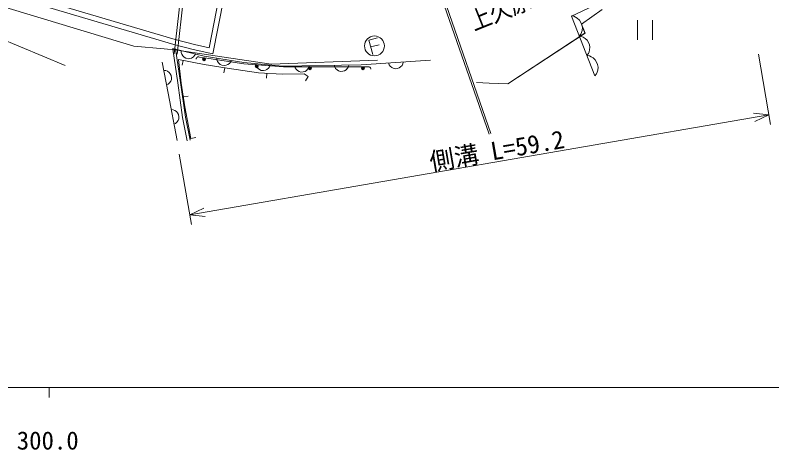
# Model space of a CAD drawing. Units: millimetres, scale not verified. Extents: x 40000 to 680000, y 20000 to 380000.
# Drawn here: x 364560 to 440776, y 198715 to 242504 of the extents above; entities that cross this region are included whole.
import ezdxf
from ezdxf.enums import TextEntityAlignment as Align

# ---------------------------------------------------------------- set-up
doc = ezdxf.new("R2010")
doc.units = ezdxf.units.MM
doc.header["$LTSCALE"] = 1000
for name, color, linetype, lineweight in [('M-BGD', 7, 'Continuous', 13), ('M-BMK-ROW', 30, 'Continuous', 13), ('M-STR-HTXT', 7, 'Continuous', 13), ('M-TTL-BAND', 7, 'Continuous', 13)]:
    doc.layers.add(name, color=color, linetype=linetype, lineweight=lineweight)
doc.layers.add('M-BMK-HTXT', color=7, linetype='Continuous')
doc.styles.add('ＭＳ ゴシック', font='')
doc.styles.get('ＭＳ ゴシック').set_extended_font_data('MS Gothic')

msp = doc.modelspace()

# ---------------------------------------------------------------- linework, layer by layer
at = {"layer": 'M-BGD'}
for p, q in [((420582, 242384), (431973, 247817)), ((381503, 246688), (380578, 238597)), ((381801, 246654), (380876, 238563)), ((384088, 239212), (385353, 245691)), ((384477, 238596), (385844, 245595)), ((380529, 239541), (363268, 244676)), ((380670, 240042), (363416, 245174)), ((407172, 245264), (412295, 230528)), ((407361, 245329), (412484, 230594)), ((420817, 242388), (420564, 242430)), ((422961, 236388), (420582, 242384)), ((420989, 242314), (420817, 242388)), ((421176, 242199), (420989, 242314)), ((421396, 242002), (421176, 242199)), ((421535, 241773), (421396, 242002)), ((421632, 241528), (421535, 241773)), ((427231, 242013), (427231, 240013)), ((428751, 240013), (428751, 242013)), ((369608, 237434), (361288, 240881)), ((421605, 240760), (421663, 240972)), ((421688, 241266), (421632, 241528)), ((421663, 240972), (421688, 241266)), ((400178, 239994), (401067, 240232)), ((421376, 240385), (421531, 240588)), ((421617, 240345), (421376, 240385)), ((421531, 240588), (421605, 240760)), ((421781, 240274), (421617, 240345)), ((421960, 240165), (421781, 240274)), ((422170, 239977), (421960, 240165)), ((382478, 239030), (380529, 239541)), ((382610, 239533), (380670, 240042)), ((384088, 239212), (382610, 239533)), ((400178, 239994), (400571, 238526)), ((400364, 239298), (401214, 239526)), ((422302, 239758), (422170, 239977)), ((422395, 239524), (422302, 239758)), ((422449, 239274), (422395, 239524)), ((380406, 239132), (383605, 238379)), ((380429, 239073), (380931, 235682)), ((380725, 239117), (381228, 235723)), ((381276, 238927), (381293, 238738)), ((381293, 238738), (381346, 238572)), ((381346, 238572), (381458, 238391)), ((384477, 238596), (382478, 239030)), ((382636, 238422), (382736, 238584)), ((422150, 238433), (422299, 238627)), ((422299, 238627), (422369, 238791)), ((422369, 238791), (422425, 238993)), ((422425, 238993), (422449, 239274)), ((383596, 237533), (381002, 238038)), ((381002, 238038), (381287, 235655)), ((381474, 237946), (381379, 237455)), ((381458, 238391), (381583, 238269)), ((381583, 238269), (381744, 238170)), ((381744, 238170), (381978, 238115)), ((381978, 238115), (382167, 238132)), ((382167, 238132), (382334, 238185)), ((382334, 238185), (382514, 238297)), ((382514, 238297), (382636, 238422)), ((382791, 238082), (382797, 238121)), ((382797, 238121), (382826, 238178)), ((382826, 238178), (382863, 238223)), ((382863, 238223), (382920, 238265)), ((382920, 238265), (382974, 238287)), ((382974, 238287), (383046, 238296)), ((383046, 238296), (383125, 238284)), ((383125, 238284), (383619, 238210)), ((383605, 238379), (387595, 237746)), ((383619, 238210), (387597, 237613)), ((384860, 238180), (384891, 237993)), ((384891, 237993), (384956, 237830)), ((384956, 237830), (385081, 237659)), ((386254, 237776), (386341, 237945)), ((399425, 237509), (406387, 237958)), ((422403, 238391), (422150, 238433)), ((422575, 238317), (422403, 238391)), ((422762, 238202), (422575, 238317)), ((422982, 238005), (422762, 238202)), ((423120, 237776), (422982, 238005)), ((379971, 234635), (379385, 237773)), ((385912, 237154), (383596, 237533)), ((385081, 237659), (385215, 237546)), ((385215, 237546), (385383, 237459)), ((385383, 237459), (385620, 237421)), ((385674, 237193), (385593, 236700)), ((385620, 237421), (385807, 237452)), ((385807, 237452), (385969, 237518)), ((389071, 236693), (385912, 237154)), ((385969, 237518), (386141, 237642)), ((386141, 237642), (386254, 237776)), ((387595, 237746), (391454, 237369)), ((387597, 237613), (391582, 237306)), ((388778, 237630), (388821, 237445)), ((388821, 237445), (388896, 237287)), ((388896, 237287), (389030, 237123)), ((389030, 237123), (389171, 237019)), ((389768, 236961), (389926, 237036)), ((389926, 237036), (390090, 237170)), ((390090, 237170), (390194, 237311)), ((390194, 237311), (390271, 237484)), ((391454, 237369), (399425, 237509)), ((391582, 237306), (399590, 237309)), ((392697, 237391), (392760, 237212)), ((392760, 237212), (392853, 237063)), ((392853, 237063), (393005, 236916)), ((393905, 236932), (394052, 237084)), ((394052, 237084), (394140, 237236)), ((394140, 237236), (394197, 237417)), ((396682, 237461), (396745, 237282)), ((396745, 237282), (396838, 237133)), ((396838, 237133), (396990, 236986)), ((397890, 237002), (398038, 237154)), ((398038, 237154), (398125, 237306)), ((398125, 237306), (398182, 237487)), ((399590, 237309), (400090, 237309)), ((400090, 237309), (400170, 237309)), ((400170, 237309), (400220, 237299)), ((400220, 237299), (400280, 237269)), ((400280, 237269), (400320, 237239)), ((400320, 237239), (400350, 237199)), ((400350, 237199), (400380, 237139)), ((400380, 237139), (400391, 237089)), ((400391, 237089), (400391, 237059)), ((402157, 237685), (402229, 237509)), ((402229, 237509), (402328, 237365)), ((402328, 237365), (402488, 237225)), ((402488, 237225), (402643, 237145)), ((402643, 237145), (402827, 237097)), ((402827, 237097), (403066, 237112)), ((403066, 237112), (403242, 237184)), ((403242, 237184), (403386, 237283)), ((403386, 237283), (403526, 237442)), ((403526, 237442), (403606, 237598)), ((403606, 237598), (403654, 237781)), ((423218, 237531), (423120, 237776)), ((423274, 237269), (423218, 237531)), ((423249, 236975), (423274, 237269)), ((379728, 236915), (379541, 236941)), ((379892, 236855), (379728, 236915)), ((380067, 236735), (379892, 236855)), ((380183, 236604), (380067, 236735)), ((380275, 236438), (380183, 236604)), ((380320, 236202), (380275, 236438)), ((391469, 236558), (389071, 236693)), ((389171, 237019), (389344, 236942)), ((389344, 236942), (389583, 236919)), ((389583, 236919), (389768, 236961)), ((389903, 236646), (389875, 236147)), ((393680, 236577), (391469, 236558)), ((393005, 236916), (393157, 236829)), ((393157, 236829), (393338, 236772)), ((393338, 236772), (393578, 236776)), ((393578, 236776), (393757, 236839)), ((394090, 236314), (393680, 236577)), ((393757, 236839), (393905, 236932)), ((394090, 236314), (393819, 235893)), ((396990, 236986), (397142, 236899)), ((397142, 236899), (397323, 236842)), ((397323, 236842), (397563, 236846)), ((397563, 236846), (397742, 236909)), ((397742, 236909), (397890, 237002)), ((422961, 236388), (423117, 236592)), ((423117, 236592), (423191, 236763)), ((423191, 236763), (423249, 236975)), ((379816, 235467), (379982, 235559)), ((379982, 235559), (380113, 235675)), ((380113, 235675), (380233, 235850)), ((380233, 235850), (380294, 236014)), ((380294, 236014), (380320, 236202)), ((380931, 235682), (381423, 232184)), ((381228, 235723), (381719, 232234)), ((381287, 235655), (381640, 233272)), ((380871, 229865), (379971, 234635)), ((381490, 234283), (381984, 234356)), ((381640, 233272), (382261, 230087)), ((380470, 232961), (380282, 232987)), ((380634, 232901), (380470, 232961)), ((380809, 232781), (380634, 232901)), ((380925, 232650), (380809, 232781)), ((381018, 232484), (380925, 232650)), ((381062, 232249), (381018, 232484)), ((380726, 231605), (380856, 231721)), ((380856, 231721), (380976, 231897)), ((380976, 231897), (381037, 232061)), ((381037, 232061), (381062, 232249)), ((381423, 232184), (381883, 229838)), ((381719, 232234), (382177, 229896)), ((380560, 231513), (380726, 231605)), ((382261, 230087), (382751, 230183))]:
    msp.add_line(p, q, dxfattribs=at)
for centre, radius in [((400751, 239402), 1000), ((383597, 238062), 150), ((383597, 238062), 90), ((383597, 238062), 30), ((388902, 237362), 150), ((388902, 237362), 90), ((388902, 237362), 30), ((394248, 237157), 150), ((394248, 237157), 90), ((394248, 237157), 30), ((399590, 237159), 150), ((399590, 237159), 90), ((399590, 237159), 30)]:
    msp.add_circle(centre, radius, dxfattribs=at)
at = {"layer": 'M-BMK-ROW'}
for p, q in [((376499, 239389), (349584, 247516)), ((423699, 243076), (421610, 241595)), ((421611, 241595), (423700, 243076)), ((421610, 241595), (421955, 240692)), ((421957, 240692), (421611, 241595)), ((421955, 240692), (414189, 235573)), ((414190, 235572), (421957, 240692)), ((379582, 239116), (376499, 239389)), ((380866, 238970), (379582, 239116)), ((390361, 237555), (380866, 238970)), ((401051, 237982), (390361, 237555)), ((412291, 235664), (411025, 235703)), ((411027, 235702), (412293, 235663)), ((414189, 235573), (412291, 235664)), ((412293, 235663), (414190, 235572))]:
    msp.add_line(p, q, dxfattribs=at)
at = {"layer": 'M-STR-HTXT'}
for p, q in [((440654, 231475), (439425, 238587)), ((382154, 222388), (440483, 232460)), ((438934, 232619), (440483, 232460)), ((440483, 232460), (439077, 231791)), ((381096, 228515), (382325, 221402)), ((382154, 222388), (383561, 223057)), ((383704, 222229), (382154, 222388))]:
    msp.add_line(p, q, dxfattribs=at)
at = {"layer": 'M-TTL-BAND'}
for p, q in [((40000, 205000), (579000, 205000)), ((368000, 205000), (368000, 204000))]:
    msp.add_line(p, q, dxfattribs=at)

# ---------------------------------------------------------------- texts
at = {"layer": 'M-BMK-HTXT', "style": 'ＭＳ ゴシック', "width": 0.85}
msp.add_text('上久原47号', height=1833, rotation=21.9, dxfattribs=at).set_placement((410986, 240412), align=Align.BOTTOM_LEFT)
at = {"layer": 'M-STR-HTXT', "style": 'ＭＳ ゴシック'}
msp.add_text('側溝 L=59.2', height=1833, rotation=9.8, dxfattribs=at).set_placement((406566, 226264), align=Align.BOTTOM_LEFT)
at = {"layer": 'M-TTL-BAND', "style": 'ＭＳ ゴシック'}
msp.add_text('300.0', height=1833, dxfattribs=at).set_placement((367844, 198195), align=Align.BOTTOM_CENTER)

doc.saveas('drawing.dxf')
